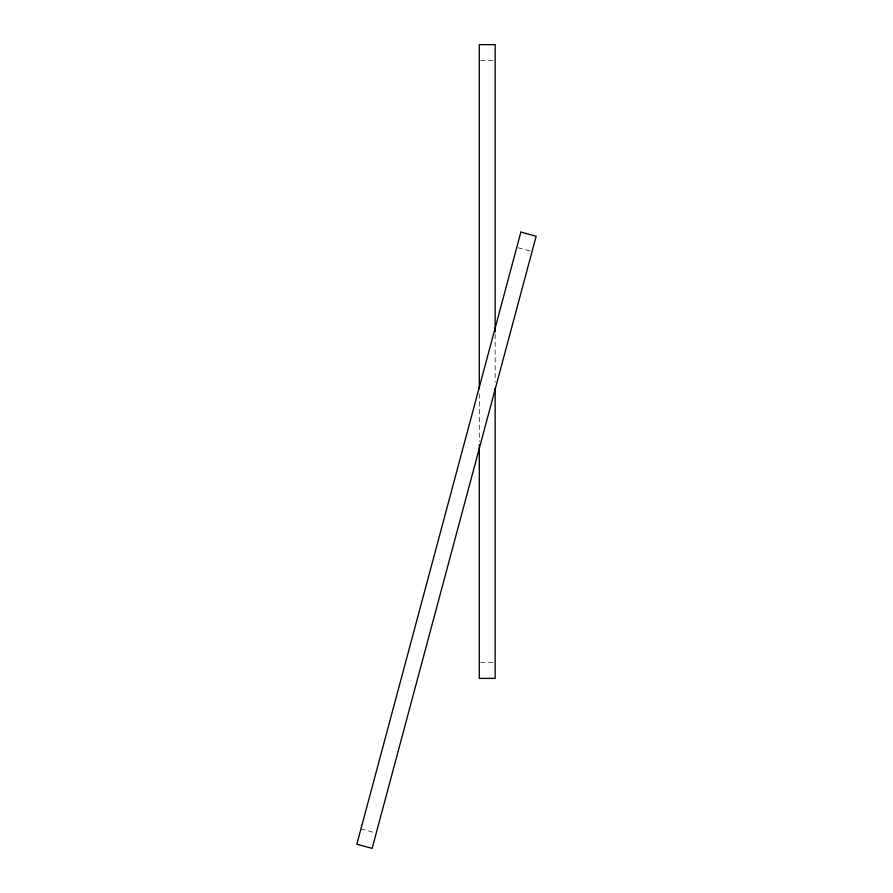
<?xml version="1.0" encoding="UTF-8"?>
<svg xmlns="http://www.w3.org/2000/svg" width="893" height="893" viewBox="0 0 893 893"><rect width="100%" height="100%" fill="white"/><g stroke="black" fill="none" stroke-linecap="round" stroke-linejoin="round"><path stroke-width="0.67" stroke-dasharray="4.46 3.35" d="M480.635 60.49L495.157 60.49M480.635 662.55L493.829 662.55M518.029 247.752L530.788 251.167M360.939 828.95L374.971 832.7M495.157 334.261L495.157 382.092M479.307 393.824L479.307 441.533"/><path stroke-width="1.34" d="M495.157 332.006L495.157 44.65L479.307 44.65L479.307 388.544M495.157 388.254L495.157 678.39L479.307 678.39L479.307 444.502M520.865 232.102L356.832 844.253L372.135 848.35L536.168 236.198L520.865 232.102"/></g></svg>
